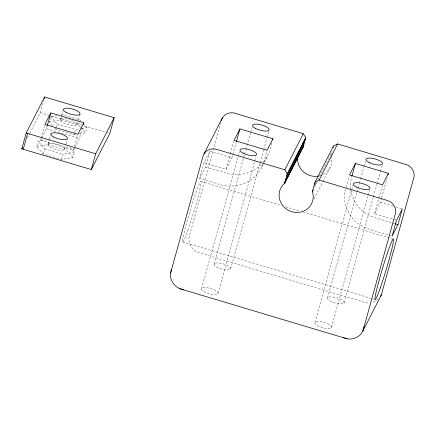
<?xml version="1.0" encoding="UTF-8"?>
<svg xmlns="http://www.w3.org/2000/svg" width="436" height="436" viewBox="0 0 436 436"><rect width="100%" height="100%" fill="white"/><g stroke="black" fill="none" stroke-linecap="round" stroke-linejoin="round"><path stroke-width="0.33" stroke-dasharray="2.18 1.64" d="M29.806 133.187L40.276 112.728L43.769 100.1M69.94 147.259L74.393 152.191L72.937 157.451L61.46 159.429L43.311 154.012L36.64 146.616L38.096 141.351L45.742 140.032M74.474 148.24L73.548 150.055L40.559 140.179L44.924 124.396M41.796 137.76L46.434 128.691L47.137 126.168M52.8 125.922L49.241 121.976L50.696 116.712L57.072 115.616M43.311 154.012L44.766 148.752L38.096 141.351M47.993 144.311L49.361 139.357M49.535 138.741L50.734 134.408M36.64 146.616L48.113 144.638L49.083 141.128M75.341 134.571L74.066 134.789L55.917 129.372L56.402 127.617M56.566 127.034L57.372 124.113L50.696 116.712M60.599 119.671L63.313 109.839M49.241 121.976L60.718 119.998L61.847 115.905M61.46 159.429L62.915 154.17L74.393 152.191M64.49 149.237A8.627 2.714 15.5 0 0 53.208 143.411A8.627 2.714 15.5 0 0 51.028 147.673A8.627 2.714 15.5 0 0 64.49 149.237L65.858 144.283M66.032 143.667L67.231 139.335M72.937 157.451L66.261 150.055L67.716 144.796M74.066 134.789L74.551 133.04M74.714 132.451L75.521 129.53L79.347 128.871M77.096 124.598L78.18 120.663M78.366 120.009L79.995 114.112M80.197 126.898L78.862 125.415L79.674 122.494M73.548 150.055L77.739 134.904M74.785 147.641L79.428 138.566L82.393 127.835M79.167 133.912L85.538 132.811L86.993 127.552L84.322 124.592M263.208 163.974A36.946 34.994 27.1 0 1 221.668 185.087L199.677 178.504L204.053 162.726L209.934 151.238L231.925 157.821L232.639 155.249M199.677 178.504L205.552 167.015L209.934 151.238M220.883 122.423L188.979 237.38A15.249 14.443 27.1 0 0 197.759 252.384L366.185 302.818A15.238 14.432 27.1 0 0 369.673 302.884M204.053 162.726L226.044 169.31L230.148 154.524M230.322 153.881L233.892 141.024M232.819 154.606L236.203 142.392M201.541 288.594L238.056 156.949M238.241 156.295L239.511 151.712M214.141 263.976L244.482 154.6M244.661 153.946L245.751 150.017M245.931 149.363L250.477 132.985M250.656 132.331L252.112 127.094M218.038 293.532A8.627 2.714 15.5 0 0 206.757 287.695A8.627 2.714 15.5 0 0 204.577 291.962A8.627 2.714 15.5 0 0 218.038 293.532L254.553 161.887M254.733 161.233L256.008 156.649M230.633 268.914A8.627 2.714 15.5 0 0 219.357 263.077A8.627 2.714 15.5 0 0 217.172 267.344A8.627 2.714 15.5 0 0 230.633 268.914L259.883 163.467M260.069 162.813L263.518 150.371M263.698 149.712L266.968 137.923M267.154 137.269L268.789 131.378M263.758 162.154L267.061 150.257M271.721 143.155L269.29 151.919A36.946 34.994 27.1 0 1 263.355 162.306M331 154.976L332.074 151.107M346.059 187.475L349.187 176.204M314.923 322.542L351.438 190.897M351.623 190.243L353.073 185M327.523 297.924L356.773 192.478M356.953 191.818L359.133 183.959M359.313 183.305L360.403 179.376M360.588 178.722L363.858 166.934M364.038 166.28L365.493 161.037M331.42 327.48A8.627 2.714 15.5 0 0 320.138 321.643A8.627 2.714 15.5 0 0 317.958 325.905A8.627 2.714 15.5 0 0 331.42 327.48L367.935 195.835M368.115 195.181L369.57 189.938M344.015 302.862A8.627 2.714 15.5 0 0 332.739 297.025A8.627 2.714 15.5 0 0 330.553 301.287A8.627 2.714 15.5 0 0 344.015 302.862L373.265 197.415M373.445 196.761L376.9 184.314M377.08 183.66L380.35 171.871M380.535 171.217L381.985 165.974M395.844 220.147L374.497 213.754L378.601 198.969M378.78 198.326L382.345 185.469M374.497 213.754L380.377 202.266L381.446 198.407M381.625 197.77L387.152 177.839M27.343 137.999L29.501 133.787M40.559 140.179L41.485 138.365M226.044 169.31L231.925 157.821M261.769 167.277L263.933 163.048M264.243 162.443L267.65 155.788M283.792 182.275L284.408 181.071M314.966 185.333L316.509 182.324M317.74 179.921L331.594 152.84M314.536 187.404L317.304 181.986M313.925 199.083L322.547 182.237M322.853 181.632L330.243 167.19M60.898 114.957L62.168 114.733L80.317 120.156L81.21 121.143M81.892 128.429L86.993 127.552M40.276 112.728L48.723 115.246M51.323 116.02L109.153 133.274M60.718 119.998L78.862 125.415M57.372 124.113L75.521 129.53M48.113 144.638L66.261 150.055M44.766 148.752L62.915 154.17M380.377 202.266L393.316 206.141M395.904 206.915L401.725 208.659M205.552 167.015L227.548 173.599A36.946 34.994 27.1 0 0 262.559 163.211M394.76 223.663L376.001 218.044A33.926 32.133 27.1 0 1 350.751 189.48M46.434 128.691L79.428 138.566M391.468 235.925L370.12 229.532A33.926 32.133 27.1 0 1 345.557 189.284M200.876 181.376L281.765 205.596M285.678 206.768L300.033 211.062M303.293 212.038L393.316 238.993M182.76 241.975L374.546 299.396M80.644 127.388L85.538 132.811M54.582 127.895L55.917 129.372M331.022 156.159L331.513 158.11A17.249 16.339 27.1 0 1 321.288 175.337M378.361 299.003A15.238 14.432 27.1 0 1 371.952 302.497M72.196 120.396A8.627 2.714 15.5 0 1 74.491 125.595A8.627 2.714 15.5 0 1 60.947 121.083A8.627 2.714 15.5 0 1 69.564 119.519M70.103 119.671A8.627 2.714 15.5 0 1 71.172 120.014M320.694 175.545A17.249 16.339 27.1 0 1 319.474 175.893M350.68 188.859A33.926 32.133 27.1 0 1 351.765 176.613M187.867 230.279A31.626 1.935 -73.3 0 0 201.045 181.659A31.626 1.935 -73.3 0 0 186.543 223.09A31.626 1.935 -73.3 0 0 187.867 230.279"/><path stroke-width="0.65" d="M364.076 326.787L362.834 331.066A15.238 14.432 27.1 0 1 347.71 338.925L343.208 337.627M21.8 148.834L26.165 133.051L44.641 96.945L114.167 117.687L109.801 133.465L91.326 169.571L21.8 148.834L22.416 147.63M23.261 149.194L27.626 133.416L95.691 153.794L114.167 117.687M44.118 98.836L44.641 96.945M47.311 125.535L50.799 112.908L83.788 122.783L83.265 124.68M91.326 169.571L95.691 153.794M170.612 272.865L203.312 155.265A11.309 10.709 27.1 0 1 216.774 149.401L284.833 169.778L287.259 173.92L284.654 183.316L282.762 185.153A17.249 16.339 27.1 0 0 291.788 211.727A17.249 16.339 27.1 0 0 313.037 194.216L312.378 191.617L314.983 182.221L333.464 146.115L337.633 143.945L407.12 164.824A11.309 10.709 27.1 0 1 414.086 176.733L381.309 294.959L362.834 331.066M221.428 120.467L221.793 119.159A11.309 10.709 27.1 0 1 233.789 112.929L303.314 133.672L305.734 137.814L303.129 147.21L284.654 183.316M236.383 141.749L239.947 128.893L272.936 138.768L272.593 140.021M333.022 147.69L333.464 146.115M351.939 175.986L355.411 163.462L388.4 173.343L388.045 174.623M363.046 330.51L395.61 212.839A11.309 10.709 27.1 0 0 387.223 200.429L319.157 180.052L314.983 182.221M397.992 224.627L402.373 208.849L396.493 220.338L392.117 236.116L397.992 224.627L395.408 223.853M171.637 269.175L170.503 273.486A15.249 14.443 27.1 0 0 179.283 288.49L183.758 289.891M50.799 112.908L44.924 124.396L77.913 134.272L83.788 122.783M203.955 153.984L222.431 117.878M239.947 128.893L234.067 140.381L267.061 150.257L272.936 138.768M284.833 169.778L303.314 133.672M287.259 173.92L305.734 137.814M287.111 174.444L305.587 138.337M286.675 176.024L305.151 139.918M285.395 180.646L303.87 144.539M284.866 182.553L303.342 146.447M314.4 184.324L315.015 183.12M312.378 191.617L313.304 189.813M319.157 180.052L337.633 143.945M355.411 163.462L349.536 174.95L382.525 184.826L388.4 173.343M302.186 148.131L303.129 147.21M26.165 133.051L27.626 133.416M179.899 288.736L347.094 338.794M381.309 294.959A15.238 14.432 27.1 0 1 380.497 296.425M318.226 176.144A17.249 16.339 27.1 0 1 297.663 157.434M380.306 287.891A31.626 1.935 -73.3 0 0 393.485 239.277A31.626 1.935 -73.3 0 0 378.982 280.708A31.626 1.935 -73.3 0 0 380.306 287.891M66.528 112.548A8.627 2.714 15.5 0 0 79.995 114.112A8.627 2.714 15.5 0 0 68.714 108.286A8.627 2.714 15.5 0 0 66.528 112.548M53.939 137.149A8.627 2.714 15.5 0 0 67.4 138.713A8.627 2.714 15.5 0 0 56.119 132.887A8.627 2.714 15.5 0 0 53.939 137.149M243.092 153.112A8.627 2.714 15.5 0 0 256.553 154.682A8.627 2.714 15.5 0 0 245.272 148.845A8.627 2.714 15.5 0 0 243.092 153.112M356.474 187.06A8.627 2.714 15.5 0 0 369.935 188.63A8.627 2.714 15.5 0 0 358.654 182.793A8.627 2.714 15.5 0 0 356.474 187.06M255.687 128.495A8.627 2.714 15.5 0 0 269.148 130.064A8.627 2.714 15.5 0 0 257.867 124.227A8.627 2.714 15.5 0 0 255.687 128.495M369.069 162.443A8.627 2.714 15.5 0 0 382.53 164.012A8.627 2.714 15.5 0 0 371.249 158.175A8.627 2.714 15.5 0 0 369.069 162.443"/></g></svg>
